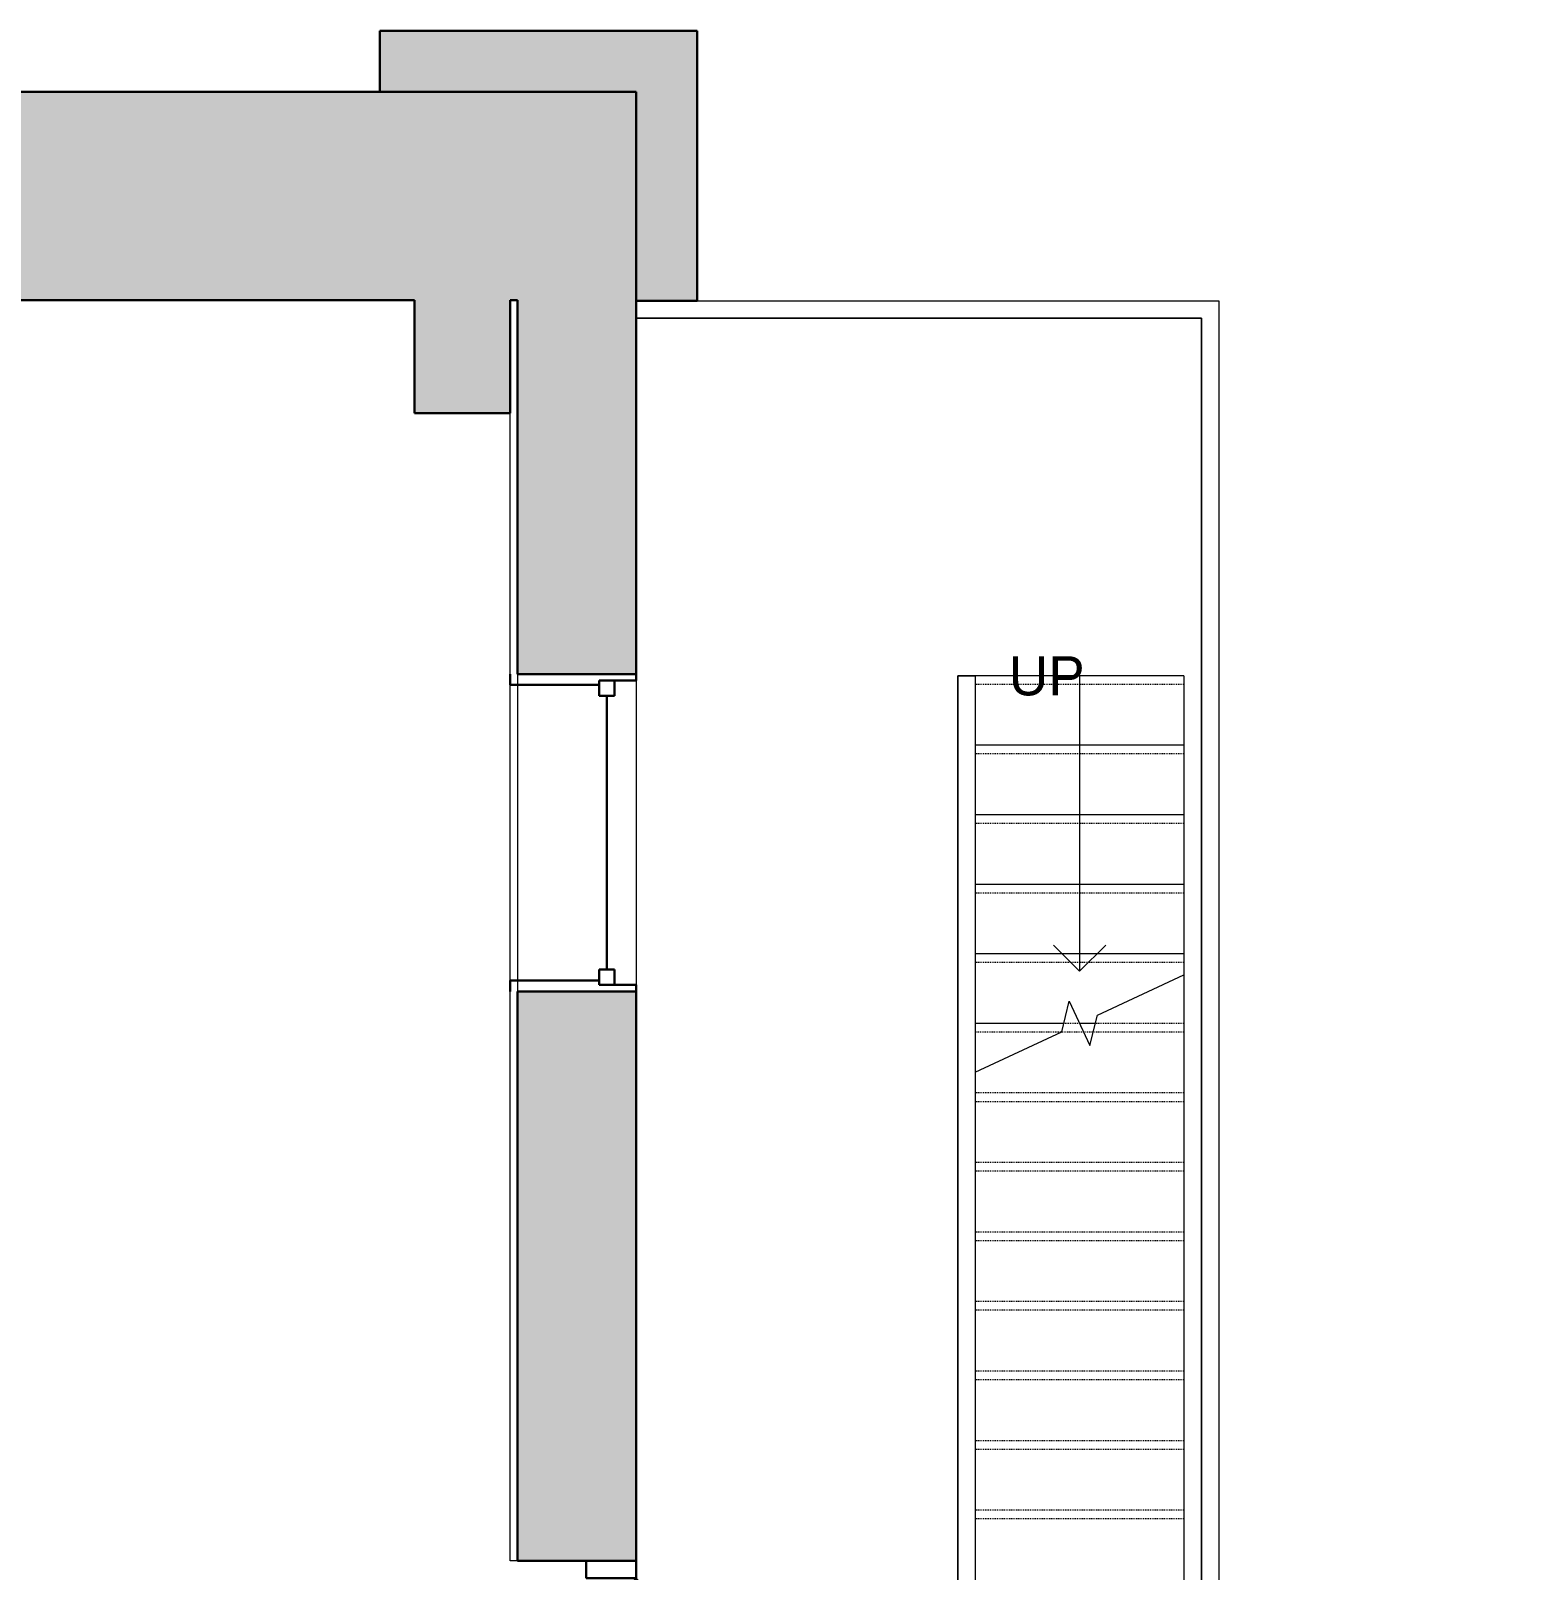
# Model space of a CAD drawing. Header units: inches. Extents: x -1176 to 1545, y -2552 to 978.
# Drawn here: x -645.2 to -473.1, y 643.8 to 820.9 of the extents above; entities that cross this region are included whole.
import ezdxf

# ---------------------------------------------------------------- set-up
doc = ezdxf.new("R2010")
doc.units = ezdxf.units.IN
doc.header["$MEASUREMENT"] = 0
doc.linetypes.add('Demolished', pattern=[0.1875, 0.125, -0.0625])
doc.linetypes.add('Overhead 1_16_', pattern=[0.101562, 0.0625, -0.039062])
for name, color, linetype, lineweight in [('A-DOOR', 31, 'Demolished', 9), ('A-DOOR-FRAM', 31, 'Demolished', 30), ('A-FLOR', 192, 'Continuous', 18), ('A-FLOR-HRAL', 11, 'Continuous', 18), ('A-GLAZ', 151, 'Continuous', 18), ('A-WALL', 113, 'Continuous', 18), ('A-WALL-PATT', 111, 'Continuous', 18), ('S-STRS', 31, 'Continuous', 18), ('S-STRS-ANNO', 31, 'Continuous', 9), ('S-STRS-IDEN', 31, 'Continuous', 9), ('S-STRS-MBND', 31, 'Continuous', 18)]:
    doc.layers.add(name, color=color, linetype=linetype, lineweight=lineweight)
doc.styles.add('Swis721 Lt BT', font='swissl.ttf', dxfattribs={"height": 4.5})

# ---------------------------------------------------------------- blocks, each defined once
blk = doc.blocks.new('Double Hung - side windows 3_ 1_2_-6853306-2nd Floor Demo')
at = {"layer": 'A-GLAZ', "color": 8, "lineweight": 30}
for p, q in [((-17, 7.25), (-18.25, 7.25)), ((-17, 7.25), (-17, -3)), ((17, 7.25), (18.25, 7.25)), ((17, -3), (17, 7.25)), ((-17.5, -3), (-15.75, -3)), ((-17.5, -4.75), (-17.5, -3)), ((-17.5, -3), (-17, -3)), ((-17.5, -3), (-17.5, -7.25)), ((-15.75, -4.75), (-15.75, -3)), ((15.75, -4.75), (15.75, -3)), ((17.5, -3), (15.75, -3)), ((17, -3), (17.5, -3)), ((17.5, -4.75), (17.5, -3)), ((17.5, -3), (17.5, -7.25)), ((-17.5, -4.75), (-15.75, -4.75)), ((-15.75, -3.875), (15.75, -3.875)), ((17.5, -4.75), (15.75, -4.75)), ((-18.25, -7.25), (-17.5, -7.25)), ((18.25, -7.25), (17.5, -7.25))]:
    blk.add_line(p, q, dxfattribs=at)
blk = doc.blocks.new('Single Flush - D2 3_ X 8_-8252903-2nd Floor Demo')
at = {"layer": 'A-DOOR', "color": 8, "linetype": 'Continuous', "lineweight": 30}
for p, q in [((-8.65, -31.34), (16.67, -6.01)), ((16.67, -6.01), (17.91, -7.25)), ((17.91, -7.25), (-7.42, -32.57)), ((-7.42, -32.57), (-8.65, -31.34))]:
    blk.add_line(p, q, dxfattribs=at)
at = {"layer": 'A-DOOR', "linetype": 'Continuous'}
blk.add_arc((17.91, -7.25), 35.81, 179.5, 225, dxfattribs=at)
at = {"layer": 'A-DOOR-FRAM', "color": 8, "linetype": 'Continuous'}
for p, q in [((-20, -1.5), (-20, -7.25)), ((-20, -1.5), (-18, -1.5)), ((-18, -1.5), (-18, -7.25)), ((18, -1.5), (18, -7.25)), ((18, -1.5), (20, -1.5)), ((20, -1.5), (20, -7.25)), ((-20, -7.25), (-18, -7.25)), ((18, -7.25), (20, -7.25))]:
    blk.add_line(p, q, dxfattribs=at)
blk = doc.blocks.new('Top Rail Type - Top Rail_Internal_-7087700-2nd Floor Demo')
at = {"layer": 'A-FLOR-HRAL', "lineweight": 9}
for p, q in [((-568.57, 789.81), (-508.57, 789.81)), ((-508.57, 789.81), (-508.57, 602.68)), ((-510.57, 787.81), (-575.57, 787.81)), ((-510.57, 600.68), (-510.57, 787.81)), ((-508.57, 602.68), (-473.09, 602.68)), ((-473.09, 602.68), (-473.09, 563.68)), ((-475.09, 600.68), (-510.57, 600.68)), ((-475.09, 563.68), (-475.09, 600.68))]:
    blk.add_line(p, q, dxfattribs=at)
blk = doc.blocks.new('Top Rail Type - Top Rail_Internal_-V26-2nd Floor Demo')
at = {"layer": 'A-FLOR-HRAL', "lineweight": 9}
for p, q in [((-568.57, 789.81), (-508.57, 789.81)), ((-508.57, 789.81), (-508.57, 602.68)), ((-575.57, 787.81), (-510.57, 787.81)), ((-510.57, 787.81), (-510.57, 600.68)), ((-508.57, 602.68), (-473.09, 602.68)), ((-473.09, 602.68), (-473.09, 563.68)), ((-510.57, 600.68), (-475.09, 600.68)), ((-475.09, 600.68), (-475.09, 563.68))]:
    blk.add_line(p, q, dxfattribs=at)
blk = doc.blocks.new('Top Rail Type - Top Rail_Internal_-7087721-2nd Floor Demo')
at = {"layer": 'A-FLOR-HRAL', "lineweight": 9}
for p, q in [((-538.57, 746.68), (-536.57, 746.68)), ((-538.57, 602.68), (-538.57, 746.68)), ((-536.57, 746.68), (-536.57, 714.68)), ((-536.57, 701.09), (-536.57, 602.68)), ((-536.57, 602.68), (-538.57, 602.68))]:
    blk.add_line(p, q, dxfattribs=at)
blk = doc.blocks.new('Top Rail Type - Top Rail_Internal_-V27-2nd Floor Demo')
at = {"layer": 'A-FLOR-HRAL', "lineweight": 9}
for p, q in [((-536.57, 746.68), (-538.57, 746.68)), ((-538.57, 746.68), (-538.57, 602.68)), ((-536.57, 746.68), (-536.57, 714.68)), ((-536.57, 701.09), (-536.57, 602.68)), ((-536.57, 602.68), (-538.57, 602.68))]:
    blk.add_line(p, q, dxfattribs=at)

msp = doc.modelspace()

# ---------------------------------------------------------------- hatches: boundary and pattern name
at = {"layer": 'A-WALL-PATT', "lineweight": 9}
for points in [[(-605.07, 813.87), (-568.57, 813.87), (-568.57, 820.87), (-605.07, 820.87)], [(-570.06, 789.81), (-568.57, 789.81), (-568.57, 813.87), (-575.57, 813.87), (-575.57, 789.81)], [(-601.07, 776.87), (-590.07, 776.87), (-590.07, 789.87), (-601.07, 789.87)]]:
    msp.add_hatch(color=7, dxfattribs=at).paths.add_polyline_path(points, flags=0)
h = msp.add_hatch(color=7, dxfattribs=at)
h.paths.add_polyline_path([(-669.82, 789.87), (-575.57, 789.87), (-575.57, 813.87), (-669.82, 813.87)], flags=0)
h.paths.add_polyline_path([(-707.32, 789.87), (-707.32, 813.87), (-732.06, 813.87), (-732.06, 789.87)], flags=0)
h = msp.add_hatch(color=7, dxfattribs=at)
h.paths.add_polyline_path([(-575.57, 563.68), (-575.57, 604.87), (-589.2, 604.87), (-589.2, 563.68)], flags=0)
h.paths.add_polyline_path([(-575.57, 644.87), (-575.57, 710.37), (-589.2, 710.37), (-589.2, 644.87)], flags=0)
h.paths.add_polyline_path([(-575.57, 746.87), (-575.57, 789.87), (-589.2, 789.87), (-589.2, 746.87)], flags=0)

# ---------------------------------------------------------------- linework, layer by layer
at = {"layer": 'A-FLOR'}
for p, q in [((-590.07, 644.87), (-590.07, 776.87)), ((-512.57, 712.28), (-512.57, 602.68)), ((-589.2, 644.87), (-590.07, 644.87)), ((-575.57, 644.87), (-575.57, 604.87))]:
    msp.add_line(p, q, dxfattribs=at)
at = {"layer": 'A-WALL', "color": 8, "lineweight": 30}
for p, q in [((-568.57, 820.87), (-605.07, 820.87)), ((-605.07, 820.87), (-605.07, 813.87)), ((-568.57, 789.81), (-568.57, 820.87)), ((-669.82, 813.87), (-575.57, 813.87)), ((-575.57, 813.87), (-575.57, 746.87)), ((-669.82, 789.87), (-601.07, 789.87)), ((-601.07, 789.87), (-601.07, 776.87)), ((-590.07, 789.87), (-589.2, 789.87)), ((-590.07, 776.87), (-590.07, 789.87)), ((-589.2, 789.87), (-589.2, 746.87)), ((-575.57, 789.81), (-568.57, 789.81)), ((-601.07, 776.87), (-590.07, 776.87)), ((-589.2, 746.87), (-575.57, 746.87)), ((-575.57, 710.37), (-589.2, 710.37)), ((-589.2, 710.37), (-589.2, 644.87)), ((-575.57, 644.87), (-575.57, 710.37)), ((-589.2, 644.87), (-575.57, 644.87))]:
    msp.add_line(p, q, dxfattribs=at)
at = {"layer": 'A-WALL', "lineweight": 9}
for p, q in [((-589.2, 746.87), (-589.2, 710.37)), ((-575.57, 746.87), (-575.57, 710.37))]:
    msp.add_line(p, q, dxfattribs=at)
at = {"layer": 'S-STRS', "lineweight": 9}
for p, q in [((-512.57, 746.68), (-536.57, 746.68)), ((-512.57, 746.68), (-512.57, 738.68)), ((-512.57, 738.68), (-536.57, 738.68)), ((-512.57, 738.68), (-512.57, 730.68)), ((-512.57, 730.68), (-536.57, 730.68)), ((-512.57, 730.68), (-512.57, 722.68)), ((-512.57, 722.68), (-536.57, 722.68)), ((-512.57, 722.68), (-512.57, 714.68)), ((-536.57, 714.68), (-536.57, 706.68)), ((-512.57, 714.68), (-536.57, 714.68)), ((-512.57, 714.68), (-512.57, 712.28)), ((-536.57, 706.68), (-536.57, 701.09)), ((-526.38, 706.68), (-536.57, 706.68)), ((-522.76, 706.68), (-524.57, 706.68))]:
    msp.add_line(p, q, dxfattribs=at)
at = {"layer": 'S-STRS', "linetype": 'Overhead 1_16_', "lineweight": 9}
for p, q in [((-512.57, 745.68), (-536.57, 745.68)), ((-512.57, 737.68), (-536.57, 737.68)), ((-512.57, 729.68), (-536.57, 729.68)), ((-512.57, 721.68), (-536.57, 721.68)), ((-512.57, 713.68), (-536.57, 713.68)), ((-526.72, 705.68), (-536.57, 705.68)), ((-523.01, 705.68), (-524.1, 705.68))]:
    msp.add_line(p, q, dxfattribs=at)
at = {"layer": 'S-STRS-ANNO'}
for p, q in [((-524.57, 746.68), (-524.57, 738.68)), ((-524.57, 738.68), (-524.57, 730.68)), ((-524.57, 730.68), (-524.57, 722.68)), ((-524.57, 722.68), (-524.57, 714.68)), ((-524.57, 712.68), (-527.57, 715.68)), ((-524.57, 712.68), (-521.57, 715.68)), ((-524.57, 714.68), (-524.57, 712.68))]:
    msp.add_line(p, q, dxfattribs=at)
at = {"layer": 'S-STRS-MBND', "lineweight": 9}
for p, q in [((-522.53, 707.63), (-512.57, 712.28)), ((-526.61, 705.73), (-525.76, 709.23)), ((-525.76, 709.23), (-523.38, 704.13)), ((-523.38, 704.13), (-522.53, 707.63)), ((-536.57, 701.09), (-526.61, 705.73))]:
    msp.add_line(p, q, dxfattribs=at)
at = {"layer": 'S-STRS-MBND', "linetype": 'Overhead 1_16_', "lineweight": 9}
for p, q in [((-512.57, 712.28), (-512.57, 602.68)), ((-524.57, 706.68), (-526.38, 706.68)), ((-512.57, 706.68), (-522.76, 706.68)), ((-524.1, 705.68), (-526.72, 705.68)), ((-512.57, 705.68), (-523.01, 705.68)), ((-536.57, 701.09), (-536.57, 602.68)), ((-512.57, 698.68), (-536.57, 698.68)), ((-512.57, 697.68), (-536.57, 697.68)), ((-512.57, 690.68), (-536.57, 690.68)), ((-512.57, 689.68), (-536.57, 689.68)), ((-512.57, 682.68), (-536.57, 682.68)), ((-512.57, 681.68), (-536.57, 681.68)), ((-512.57, 674.68), (-536.57, 674.68)), ((-512.57, 673.68), (-536.57, 673.68)), ((-512.57, 666.68), (-536.57, 666.68)), ((-512.57, 665.68), (-536.57, 665.68)), ((-512.57, 658.68), (-536.57, 658.68)), ((-512.57, 657.68), (-536.57, 657.68)), ((-512.57, 650.68), (-536.57, 650.68)), ((-512.57, 649.68), (-536.57, 649.68))]:
    msp.add_line(p, q, dxfattribs=at)

# ---------------------------------------------------------------- block references
at = {"layer": 'A-DOOR', "linetype": 'Continuous', "lineweight": 18, "rotation": 89.99999999999991}
msp.add_blockref('Single Flush - D2 3_ X 8_-8252903-2nd Floor Demo', (-582.82, 624.87), dxfattribs=at)
at = {"layer": 'A-FLOR-HRAL', "lineweight": 9}
for name in ['Top Rail Type - Top Rail_Internal_-7087700-2nd Floor Demo', 'Top Rail Type - Top Rail_Internal_-V26-2nd Floor Demo', 'Top Rail Type - Top Rail_Internal_-7087721-2nd Floor Demo', 'Top Rail Type - Top Rail_Internal_-V27-2nd Floor Demo']:
    msp.add_blockref(name, (0, 0), dxfattribs=at)
at = {"layer": 'A-GLAZ', "rotation": 89.99999999999991}
msp.add_blockref('Double Hung - side windows 3_ 1_2_-6853306-2nd Floor Demo', (-582.82, 728.62), dxfattribs=at)

# ---------------------------------------------------------------- texts
at = {"layer": 'S-STRS-IDEN', "insert": (-532.71, 748.92), "char_height": 4.5, "width": 9.7692, "attachment_point": 1, "line_spacing_factor": 1.005062, "style": 'Swis721 Lt BT'}
msp.add_mtext('UP', dxfattribs=at)

doc.saveas('drawing.dxf')
